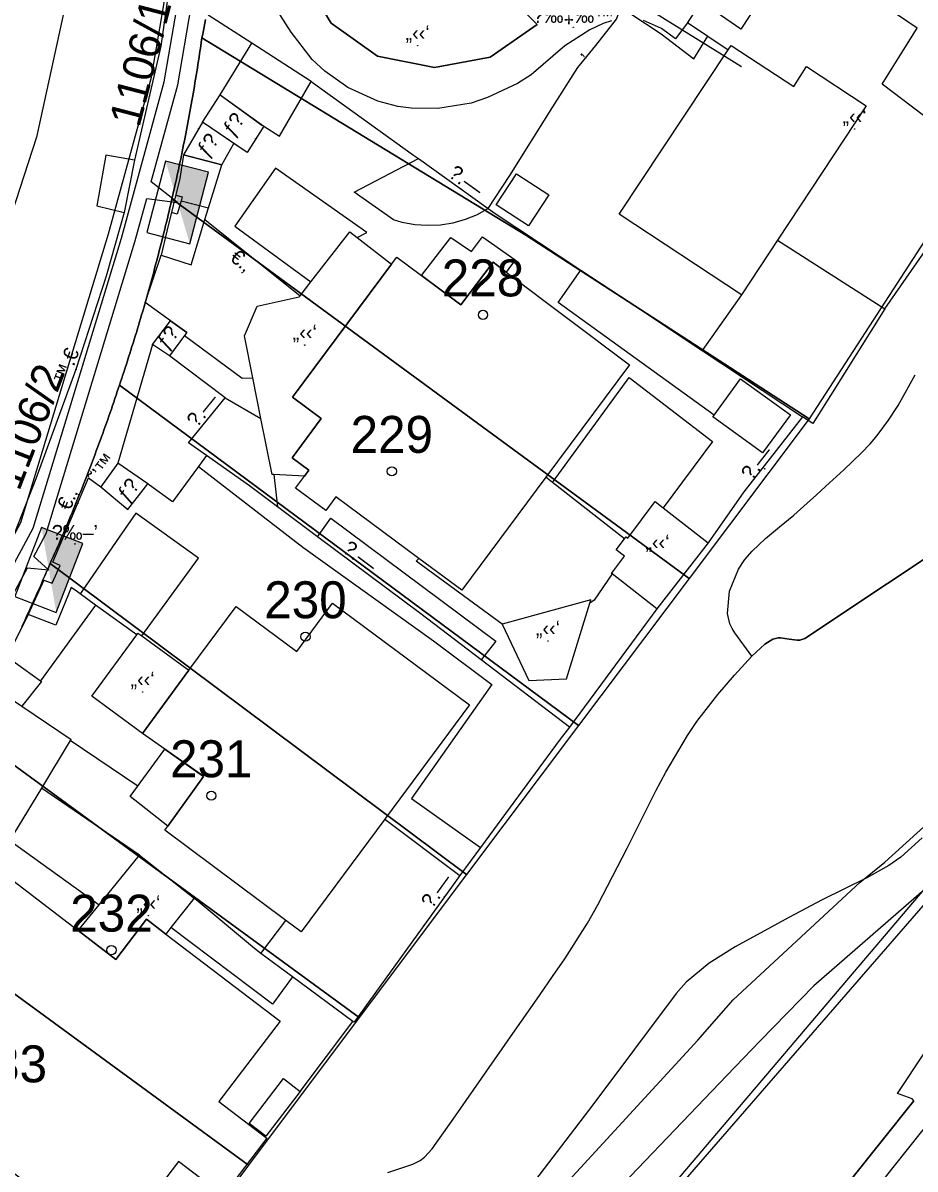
# Model space of a CAD drawing. Header units: metres. Extents: x 218299 to 220222, y 572714 to 574340.
# Drawn here: x 219286.6 to 219334.8, y 573349.5 to 573411.5 of the extents above; entities that cross this region are included whole.
import ezdxf
from ezdxf.enums import TextEntityAlignment as Align

# ---------------------------------------------------------------- set-up
doc = ezdxf.new("R2010")
doc.units = ezdxf.units.M
doc.header["$MEASUREMENT"] = 0
for name, color, linetype in [('1601', 44, 'LANDBORDER'), ('1602', 44, 'Continuous'), ('1603', 44, 'Continuous'), ('6011', 10, 'Continuous'), ('6091', 102, 'CABLEUNDEXIST03'), ('6151', 102, 'CABLEUNDEXIST03'), ('6261', 7, 'Continuous'), ('A_POINTS', 2, 'Continuous'), ('M2200', 253, 'Continuous'), ('M2207', 253, 'Continuous'), ('M2401', 7, 'Continuous'), ('M2404', 7, 'Continuous'), ('M2405', 253, 'Continuous'), ('M2407', 253, 'Continuous'), ('M2408', 253, 'Continuous'), ('M2412', 253, 'Continuous'), ('M2420', 253, 'Continuous'), ('M2601', 253, 'Continuous'), ('M2602', 253, 'Continuous'), ('M2605', 253, 'Continuous'), ('M2612', 253, 'Continuous'), ('M2802', 253, 'Continuous'), ('M2804', 253, 'Continuous'), ('M2805', 253, 'Continuous')]:
    doc.layers.add(name, color=color, linetype=linetype)
doc.styles.add('HEBTXT', font='HEBTXT')
doc.styles.add('MAVAT_HEBTXT', font='HEBTXT')
doc.linetypes.add('CABLEUNDEXIST03', pattern='A,3.5,[222,elecad.shx,S=0.01,R=0,X=0,Y=0],1.5', length=5)
doc.linetypes.add('LANDBORDER', pattern='A,6.25,[208,elecad.shx,S=0.02,R=0,X=-0.6,Y=0],12.5,[208,elecad.shx,S=0.02,R=180,X=0.6,Y=0],6.25', length=25)

# ---------------------------------------------------------------- blocks, each defined once
blk = doc.blocks.new('6261')
blk.add_lwpolyline([(-2, -1.2), (2, -1.2), (2, 1.2), (-2, 1.2)], close=True)
at = {"color": 0}
blk.add_solid([(2, 1.2), (-2, -1.2), (2, -1.2)], dxfattribs=at)
at = {"color": 0, "style": 'HEBTXT'}
blk.add_attdef('PIL_NAME', (2.689, 2.418), '', height=1.7, dxfattribs=at)
at = {"style": 'HEBTXT'}
blk.add_attdef('CAMUT_MONIM', (2.489, 0.218), '', height=1.7, dxfattribs=at)
at = {"color": 0, "style": 'HEBTXT', "flags": 1}
for tag, p in [('TYPE', (2.585, -1.773)), ('MAP_TYPE', (2.689, -3.782))]:
    blk.add_attdef(tag, p, '', height=1.7, dxfattribs=at)
blk = doc.blocks.new('1603')
at = {"layer": 'A_POINTS'}
blk.add_circle((0, 0), 0.25, dxfattribs=at)
at = {"color": 0, "style": 'HEBTXT'}
blk.add_attdef('PARCEL_NUM', text='', height=2, dxfattribs=at).set_placement((0, 1), align=Align.CENTER)
at = {"color": 0, "style": 'HEBTXT', "flags": 1}
blk.add_attdef('LOT_NUM', text='', height=2, dxfattribs=at).set_placement((0, -2.5), align=Align.CENTER)
blk = doc.blocks.new('M2404')
blk.add_circle((0, 0), 0.025)
at = {"style": 'MAVAT_HEBTXT'}
blk.add_attdef('NAME', text='', height=0.8, dxfattribs=at).set_placement((0, 1.59), align=Align.MIDDLE)
blk = doc.blocks.new('M2802')
blk.add_circle((0, 0), 0.025)
at = {"style": 'MAVAT_HEBTXT'}
blk.add_attdef('NAME', text='', height=0.8, dxfattribs=at).set_placement((0, 1.59), align=Align.MIDDLE)
blk = doc.blocks.new('M2804')
blk.add_circle((0, 0), 0.025)
at = {"style": 'MAVAT_HEBTXT'}
blk.add_attdef('NAME', text='', height=0.8, dxfattribs=at).set_placement((0, 1.59), align=Align.MIDDLE)
blk = doc.blocks.new('M2601')
blk.add_circle((0, 0), 0.025)
at = {"style": 'MAVAT_HEBTXT'}
blk.add_attdef('NAME', text='', height=0.8, dxfattribs=at).set_placement((0, 1.59), align=Align.MIDDLE)
blk = doc.blocks.new('M2602')
blk.add_circle((0, 0), 0.025)
at = {"style": 'MAVAT_HEBTXT'}
blk.add_attdef('NAME', text='', height=0.8, dxfattribs=at).set_placement((0, 1.59), align=Align.MIDDLE)
blk = doc.blocks.new('M2605')
blk.add_circle((0, 0), 0.025)
at = {"style": 'MAVAT_HEBTXT'}
blk.add_attdef('NAME', text='', height=0.8, dxfattribs=at).set_placement((0, 1.59), align=Align.MIDDLE)
blk = doc.blocks.new('M2612')
blk.add_circle((0, 0), 0.025)
at = {"style": 'MAVAT_HEBTXT'}
blk.add_attdef('NAME', text='', height=0.8, dxfattribs=at).set_placement((0, 1.59), align=Align.MIDDLE)
blk = doc.blocks.new('M2207')
blk.add_circle((0, 0), 0.025)
at = {"style": 'MAVAT_HEBTXT'}
blk.add_attdef('NAME', text='', height=0.8, dxfattribs=at).set_placement((0, 1.59), align=Align.MIDDLE)
blk = doc.blocks.new('M2412')
blk.add_circle((0, 0), 0.025)
at = {"style": 'MAVAT_HEBTXT'}
blk.add_attdef('NAME', text='', height=0.8, dxfattribs=at).set_placement((0, 1.59), align=Align.MIDDLE)
blk = doc.blocks.new('111')
at = {"layer": 'M2200'}
for points in [[(219332.188, 573407.039, 578.025), (219332.188, 573407.039, 578.025), (219327.394, 573399.771, 578.025), (219325.443, 573396.813, 578.025), (219325.443, 573396.813, 578.025), (219318.818, 573401.182, 578.025), (219324.726, 573410.07, 577.876), (219324.884, 573410.307, 577.872), (219324.884, 573410.307, 577.872), (219328.268, 573408.091, 577.872), (219328.268, 573408.091, 577.872), (219328.954, 573409.173, 578.025), (219328.954, 573409.173, 578.025)], [(219319.377, 573393.016, 581.145), (219314.855, 573386.934, 581.145), (219310.302, 573380.811, 581.145), (219307.977, 573382.54, 581.145), (219303.491, 573385.876, 581.145), (219302.941, 573385.135, 578.025), (219301.315, 573386.344, 578.025), (219301.795, 573386.989, 578.025), (219302.034, 573387.31, 578.025), (219302.034, 573387.31, 578.025), (219301.119, 573387.99, 578.025), (219301.119, 573387.99, 578.025), (219302.697, 573390.112, 581.385), (219302.697, 573390.112, 581.385), (219301.144, 573391.266, 581.385), (219301.144, 573391.266, 581.385), (219301.194, 573391.333, 581.385), (219306.502, 573398.472, 581.385), (219306.786, 573398.853, 581.385), (219308.124, 573397.859, 581.292), (219310.256, 573396.273, 581.145), (219310.256, 573396.273, 581.145), (219311.999, 573398.574, 581.145), (219311.999, 573398.574, 581.145), (219312.713, 573398.036, 581.145)], [(219310.729, 573374.6, 581.865), (219306.183, 573368.477, 581.865), (219306.145, 573368.425, 581.865), (219301.608, 573362.315, 581.865), (219300.776, 573362.933, 581.865), (219294.239, 573367.827, 581.712), (219294.239, 573367.827, 581.712), (219294.239, 573367.827, 581.712), (219294.397, 573368.046, 581.712), (219296.334, 573370.732, 581.712), (219296.334, 573370.732, 581.712), (219296.216, 573370.815, 581.669), (219296.216, 573370.815, 581.669), (219294.238, 573372.212, 580.95), (219293.035, 573373.062, 580.512), (219293.035, 573373.062, 580.512), (219295.534, 573376.481, 580.425), (219295.534, 573376.481, 580.425), (219298.095, 573379.93, 580.425), (219301.371, 573377.498, 581.865), (219303.31, 573380.109, 582.105)]]:
    blk.add_polyline3d(points, close=True, dxfattribs=at)
for points in [[(219297.392, 573348.04, 579.465), (219294.981, 573349.884, 583.065), (219292.968, 573347.251, 583.065)], [(219291.381, 573345.175, 583.065), (219283.962, 573350.847, 582.825), (219284.155, 573351.1, 582.825), (219282.352, 573352.479, 579.705), (219284.213, 573354.914, 581.625), (219282.866, 573355.944, 581.625), (219285.358, 573359.203, 583.305), (219284.888, 573359.562, 583.065), (219284.927, 573359.613, 583.065), (219282.54, 573361.438, 579.962), (219282.157, 573361.731, 579.465), (219282.157, 573361.731, 579.465), (219285.199, 573365.709, 579.465), (219289.55, 573362.388, 581.814), (219291.582, 573360.828, 583.065), (219291.582, 573360.828, 583.065), (219293.243, 573363.001, 583.065), (219293.243, 573363.001, 583.065), (219294.294, 573362.198, 583.065), (219300.47, 573357.475, 583.065), (219297.149, 573353.132, 583.065), (219299.759, 573351.137, 579.465), (219297.392, 573348.04, 579.465)]]:
    blk.add_polyline3d(points, dxfattribs=at)
at = {"layer": 'M2207'}
for points in [[(219333.098, 573412.116, 576.885), (219331.517, 573413.127, 577.632), (219331.717, 573413.443, 577.632), (219328.326, 573415.648, 577.632), (219325.404, 573411.186, 577.632), (219323.261, 573412.665, 576.912), (219322.527, 573411.56, 576.912), (219324.726, 573410.07, 577.632), (219324.884, 573410.307, 577.632), (219328.268, 573408.091, 577.632), (219328.954, 573409.173, 577.845), (219332.188, 573407.039, 577.845), (219327.394, 573399.771, 577.845), (219333.2, 573396.053, 577.245), (219333.2, 573396.053, 577.245), (219338.681, 573403.937, 577.245), (219338.501, 573404.074, 577.26), (219333.047, 573408.207, 577.725), (219334.905, 573411.196, 576.783), (219334.942, 573411.255, 576.765), (219333.269, 573412.381, 576.885)], [(219314.394, 573411.44, 576.765), (219314.394, 573411.44, 576.765), (219311.844, 573409.679, 576.765), (219311.844, 573409.679, 576.765), (219308.829, 573409.114, 576.765), (219308.829, 573409.114, 576.765), (219305.738, 573409.732, 576.765), (219305.738, 573409.732, 576.765), (219303.242, 573411.526, 576.765), (219303.242, 573411.526, 576.765), (219301.696, 573414.045, 576.765), (219301.696, 573414.045, 576.765), (219304.598, 573415.235, 576.765), (219305.619, 573413.83, 576.765), (219307.096, 573412.721, 576.765), (219308.82, 573412.356, 576.765), (219310.529, 573412.739, 576.765), (219312.049, 573413.763, 576.765), (219314.114, 573411.718, 576.765), (219314.394, 573411.44, 576.765)], [(219313.264, 573403.367, 576.285), (219315.014, 573402.226, 576.285), (219313.914, 573400.538, 576.285), (219312.164, 573401.679, 576.285), (219313.264, 573403.367, 576.285)], [(219306.502, 573398.472, 577.965), (219301.144, 573391.266, 577.965), (219302.697, 573390.112, 577.965), (219301.119, 573387.99, 577.965), (219302.034, 573387.31, 577.965), (219301.795, 573386.989, 577.965), (219300.131, 573387.074, 577.965), (219300.045, 573387.078, 577.965), (219299.439, 573390.106, 578.061), (219298.997, 573392.318, 578.132), (219298.543, 573394.589, 578.205), (219299.232, 573396.192, 578.205), (219301.508, 573396.707, 577.965), (219301.551, 573396.762, 577.965), (219302.136, 573397.515, 577.965), (219304.245, 573400.224, 577.965), (219304.639, 573399.918, 577.965)], [(219308.124, 573397.859, 577.547), (219309.708, 573399.91, 577.547), (219310.831, 573399.159, 577.547), (219311.424, 573399.946, 577.547), (219313.189, 573398.708, 577.547), (219312.713, 573398.036, 577.547), (219311.999, 573398.574, 577.547), (219310.256, 573396.273, 577.547), (219308.124, 573397.859, 577.547)], [(219325.392, 573392.268, 577.605), (219328.087, 573390.318, 577.605), (219326.588, 573388.248, 577.605), (219323.894, 573390.198, 577.605), (219323.96, 573390.289, 577.605), (219325.392, 573392.268, 577.605)], [(219320.764, 573385.609, 577.845), (219321.202, 573385.269, 577.845), (219323.63, 573383.386, 577.845), (219320.862, 573379.815, 577.725), (219320.862, 573379.815, 577.725), (219318.436, 573381.697, 577.725), (219318.4, 573381.724, 577.725), (219319.117, 573382.649, 578.565), (219318.654, 573383.008, 578.565), (219319.11, 573383.597, 578.666), (219319.194, 573383.705, 578.685), (219319.283, 573383.631, 578.685)], [(219317.291, 573380.302, 578.205), (219312.488, 573378.983, 578.205), (219312.488, 573378.983, 578.205), (219313.928, 573375.934, 577.965), (219315.974, 573376.019, 577.965), (219317.234, 573380.118, 578.194)], [(219295.534, 573376.481, 579.312), (219293.035, 573373.062, 579.312), (219290.283, 573375.074, 578.592), (219292.712, 573378.396, 578.592), (219292.782, 573378.492, 578.592), (219292.986, 573378.343, 578.645), (219295.534, 573376.481, 579.312)], [(219289.16, 573372.738, 578.205), (219289.118, 573372.669, 578.201), (219287.553, 573370.093, 578.081), (219286.041, 573367.604, 577.965), (219286.041, 573367.604, 577.965), (219284.526, 573368.584, 578.05), (219282.816, 573369.691, 578.147), (219281.793, 573370.352, 578.205), (219284.898, 573375.617, 578.205), (219286.495, 573374.538, 578.205)], [(219296.334, 573370.732, 578.592), (219294.397, 573368.046, 578.592), (219292.358, 573369.642, 578.592), (219294.238, 573372.212, 578.592), (219296.334, 573370.732, 578.592)], [(219292.866, 573366.476, 579.645), (219295.826, 573364.138, 579.645), (219295.826, 573364.138, 579.645), (219294.568, 573362.546, 579.645), (219294.294, 573362.198, 579.645), (219293.243, 573363.001, 579.645), (219291.582, 573360.828, 579.645), (219289.55, 573362.388, 579.645), (219290.675, 573363.774, 579.645), (219292.866, 573366.476, 579.645), (219292.866, 573366.476, 579.645)], [(219301.559, 573353.68, 579.405), (219301.559, 573353.68, 579.405), (219299.698, 573351.253, 579.405), (219298.793, 573351.948, 579.285), (219300.654, 573354.374, 579.285), (219301.559, 573353.68, 579.405)]]:
    blk.add_polyline3d(points, close=True, dxfattribs=at)
at = {"layer": 'M2401'}
blk.add_polyline3d([(219294.73, 573415.247, 573.945), (219294.019, 573410.277, 574.065), (219292.592, 573404.097, 574.305), (219291.049, 573404.366, 574.305), (219290.549, 573401.632, 574.305), (219292.028, 573401.258, 574.365), (219291.052, 573397.823, 574.485), (219289.42, 573392.763, 574.605), (219287.254, 573386.838, 575.085), (219286.102, 573383.901, 575.205)], dxfattribs=at)
at = {"layer": 'M2404'}
blk.add_polyline3d([(219294.73, 573415.247, 573.945), (219294.019, 573410.277, 574.065), (219292.592, 573404.097, 574.305), (219291.049, 573404.366, 574.305), (219290.549, 573401.632, 574.305), (219292.028, 573401.258, 574.365), (219291.052, 573397.823, 574.485), (219289.42, 573392.763, 574.605), (219287.254, 573386.838, 575.085), (219286.102, 573383.901, 575.205)], dxfattribs=at)
at = {"layer": 'M2405'}
for points in [[(219335.187, 573364.466, 577.134), (219329.357, 573359.4, 577.104), (219326.46, 573356.424, 577.074), (219324.658, 573354.53, 577.074), (219317.021, 573346.566, 577.044), (219308.459, 573337.578, 576.954), (219306.526, 573335.377, 576.984), (219304.175, 573332.545, 576.924), (219302.373, 573330.212, 576.894), (219298.059, 573324.123, 576.684), (219294.325, 573318.89, 576.474), (219286.93, 573309.3, 576.174), (219279.944, 573300.799, 575.904), (219272.757, 573292.918, 575.574), (219264.593, 573283.622, 575.364), (219254.624, 573271.828, 575.004)], [(219258.527, 573279.46, 575.379), (219265.742, 573287.569, 575.619), (219272.655, 573295.224, 575.739), (219281.05, 573304.948, 576.099), (219283.429, 573307.677, 576.129), (219289.238, 573315.188, 576.459), (219295.245, 573323.419, 576.819), (219300.759, 573330.6, 577.179), (219302.091, 573332.326, 577.209), (219306.693, 573338.457, 577.179), (219308.507, 573340.61, 577.239), (219316.724, 573349.536, 577.179), (219323.079, 573356.457, 577.149), (219324.997, 573358.639, 577.119), (219331.865, 573365.009, 576.969), (219333.208, 573366.086, 576.969), (219340.127, 573372.368, 577.329)]]:
    blk.add_polyline3d(points, dxfattribs=at)
at = {"layer": 'M2407'}
for points in [[(219311.739, 573401.476, 575.372), (219311.134, 573401.141, 575.372), (219310.494, 573400.879, 575.372), (219309.828, 573400.691, 575.372), (219309.145, 573400.582, 575.372), (219308.454, 573400.553, 575.372), (219307.764, 573400.603, 575.372), (219307.085, 573400.733, 575.372), (219306.616, 573400.872, 575.372), (219304.484, 573402.375, 575.372), (219307.961, 573404.189, 575.472)], [(219304.639, 573399.918, 575.472), (219305.17, 573400.184, 575.472), (219300.224, 573403.675, 575.472), (219298.015, 573400.528, 575.472), (219302.136, 573397.515, 575.232)], [(219323.96, 573390.289, 575.612), (219315.518, 573396.401, 575.372), (219316.75, 573398.146, 575.612)], [(219295.304, 573394.609, 575.472), (219298.416, 573392.289, 575.472), (219298.997, 573392.318, 575.472)], [(219315.221, 573386.647, 575.612), (219319.363, 573392.332, 575.612), (219323.881, 573388.865, 575.612), (219321.202, 573385.269, 575.612)], [(219297.507, 573391.238, 575.472), (219299.439, 573390.106, 575.472)], [(219296.061, 573387.52, 576.092), (219301.708, 573383.144, 576.332), (219308.768, 573378.065, 576.092), (219311.938, 573375.718, 576.092), (219307.583, 573369.534, 576.332), (219311.316, 573366.886, 576.332)], [(219300.131, 573387.074, 575.472), (219300.341, 573385.324, 575.472)], [(219292.986, 573378.343, 576.332), (219296.051, 573382.541, 576.092), (219292.672, 573384.995, 576.092), (219291.61, 573383.45, 576.092)], [(219302.502, 573383.708, 575.472), (219303.217, 573384.72, 575.472), (219312.147, 573378.059, 575.472), (219311.35, 573377.045, 575.472)], [(219291.61, 573383.45, 576.092), (219289.751, 573380.744, 576.092)], [(219312.488, 573378.983, 575.612), (219307.835, 573382.39, 575.612), (219307.977, 573382.54, 575.612)], [(219318.436, 573381.697, 575.612), (219317.47, 573380.277, 575.612), (219317.234, 573380.118, 575.612)], [(219289.751, 573380.744, 576.092), (219289.66, 573380.611, 576.092)], [(219290.492, 573380.008, 576.332), (219287.51, 573375.903, 576.332)], [(219292.769, 573370.203, 576.332), (219289.118, 573372.669, 576.332)], [(219299.43, 573361.151, 576.332), (219300.776, 573362.933, 576.332)], [(219301.141, 573359.888, 577.292), (219300.064, 573358.406, 577.292), (219294.568, 573362.546, 577.052)]]:
    blk.add_polyline3d(points, dxfattribs=at)
at = {"layer": 'M2408'}
for points in [[(219339.83, 573357.357, 577.245), (219333.629, 573349.548, 576.567), (219327.447, 573341.719, 575.965), (219324.98, 573338.583, 575.745), (219321.141, 573333.753, 575.504), (219317.318, 573328.912, 575.185), (219314.007, 573324.692, 574.845), (219308.432, 573317.65, 574.32), (219302.618, 573310.349, 573.81), (219296.611, 573302.714, 573.375), (219289.154, 573293.156, 572.775), (219282.576, 573284.818, 572.295), (219274.763, 573274.912, 571.665), (219264.415, 573261.812, 571.005), (219256.655, 573251.951, 570.435), (219252.591, 573246.927, 570.209), (219248.491, 573241.934, 569.919), (219244.357, 573236.975, 569.565), (219242.482, 573234.751, 569.385)], [(219297.223, 573407.633, 574.142), (219298.944, 573410.432, 574.142)], [(219295.246, 573404.385, 574.142), (219295.05, 573403.113, 574.142)], [(219292.592, 573404.097, 574.305), (219292.028, 573401.258, 574.365)], [(219294.349, 573400.26, 574.382), (219294.046, 573398.956, 574.382)], [(219293.571, 573394.118, 574.622), (219291.695, 573387.685, 574.622)]]:
    blk.add_polyline3d(points, dxfattribs=at)
at = {"layer": 'M2412'}
for points in [[(219299.585, 573405.938, 575.522), (219298.685, 573404.523, 575.402), (219296.273, 573406.162, 573.962), (219297.223, 573407.633, 574.082)], [(219297.319, 573403.848, 575.042), (219297.973, 573405.007, 575.042), (219296.273, 573406.162, 573.962), (219295.246, 573404.385, 573.962)], [(219295.418, 573394.761, 575.282), (219295.304, 573394.609, 575.282), (219294.486, 573393.509, 575.282), (219293.571, 573394.118, 574.682), (219293.571, 573394.118, 574.682), (219294.541, 573395.4, 574.682)], [(219292.228, 573385.187, 576.002), (219293.318, 573386.568, 576.002), (219291.695, 573387.685, 574.802), (219290.777, 573386.419, 574.802)]]:
    blk.add_polyline3d(points, close=True, dxfattribs=at)
at = {"layer": 'M2420', "linetype": 'Continuous', "lineweight": -3}
blk.add_lwpolyline([(219289.24, 573455.84), (219290.91, 573438.69), (219291.348, 573423.966), (219287.284, 573405.343), (219280.498, 573384.44), (219276.425, 573376.295), (219268.281, 573362.45), (219259.507, 573352.104)], dxfattribs=at)
at = {"layer": 'M2601'}
for points in [[(219311.739, 573401.476, 576.212), (219311.739, 573401.476, 576.212), (219312.912, 573403.261, 576.212), (219315.234, 573406.985, 576.212), (219316.584, 573409.119, 576.212), (219317.56, 573410.313, 576.332), (219318.674, 573411.726, 576.332), (219318.938, 573412.42, 576.212), (219319.445, 573412.015, 576.212), (219321.097, 573410.945, 576.452), (219322.86, 573409.593, 576.332), (219323.629, 573410.813, 576.332)], [(219295.05, 573403.113, 576.572), (219295.05, 573403.113, 576.572), (219294.349, 573400.26, 576.452), (219294.349, 573400.26, 576.452)], [(219325.443, 573396.813, 575.762), (219323.32, 573393.802, 575.642)], [(219319.11, 573383.597, 577.292), (219315.221, 573386.647, 577.292), (219314.855, 573386.934, 577.292)]]:
    blk.add_polyline3d(points, dxfattribs=at)
at = {"layer": 'M2602'}
for points in [[(219302.158, 573408.357, 575.732), (219298.944, 573410.432, 575.87), (219296.583, 573411.957, 575.972), (219296.583, 573411.957, 575.972)], [(219298.685, 573404.523, 575.839), (219297.973, 573405.007, 575.643), (219297.971, 573405.008, 575.642), (219296.273, 573406.162, 575.175)], [(219294.825, 573402.197, 575.612), (219295.173, 573402.113, 575.612), (219295.114, 573401.905, 575.612), (219294.907, 573401.18, 575.612), (219294.594, 573401.258, 575.612)], [(219295.114, 573401.905, 575.372), (219296.605, 573401.522, 575.372)], [(219296.408, 573400.88, 576.812), (219301.551, 573396.762, 576.812)], [(219287.684, 573381.366, 576.376), (219288.13, 573381.188, 576.413), (219288.564, 573382.152, 576.41), (219288.174, 573382.326, 576.384), (219290.113, 573386.906, 575.559), (219290.777, 573386.419, 575.559)], [(219289.511, 573380.719, 577.532), (219289.167, 573380.969, 577.532), (219289.018, 573380.599, 577.532)], [(219289.018, 573380.599, 577.532), (219288.339, 573378.916, 577.532), (219286.839, 573379.502, 577.532)], [(219292.712, 573378.396, 577.532), (219290.492, 573380.008, 577.532), (219289.66, 573380.611, 577.532), (219289.511, 573380.719, 577.532)], [(219306.145, 573368.425, 578.492), (219310.203, 573365.375, 578.492)], [(219286.041, 573367.604, 577.682), (219285.842, 573367.258, 577.682), (219290.675, 573363.774, 577.637)], [(219301.559, 573353.68, 579.092), (219304.417, 573357.469, 579.092)]]:
    blk.add_polyline3d(points, dxfattribs=at)
at = {"layer": 'M2605'}
for points in [[(219297.223, 573407.633, 574.172), (219297.223, 573407.633, 574.172), (219297.223, 573407.633, 574.172), (219299.482, 573406.003, 575.612), (219299.585, 573405.938, 575.612), (219300.437, 573405.396, 575.612), (219302.158, 573408.357, 575.612), (219302.158, 573408.357, 575.612), (219307.7, 573404.377, 575.478), (219307.961, 573404.189, 575.472), (219311.739, 573401.476, 575.381), (219312.112, 573401.208, 575.372), (219316.75, 573398.146, 575.536), (219318.89, 573396.733, 575.612), (219323.32, 573393.802, 575.612), (219328.752, 573390.209, 575.612)], [(219295.418, 573394.761, 575.372), (219294.541, 573395.4, 575.372), (219293.167, 573396.401, 575.372), (219293.167, 573396.401, 575.372), (219294.046, 573398.956, 575.612), (219294.046, 573398.956, 575.612), (219295.66, 573398.441, 575.612), (219296.408, 573400.88, 575.612), (219296.605, 573401.522, 575.612), (219297.319, 573403.848, 575.612), (219297.319, 573403.848, 575.612), (219295.246, 573404.385, 575.182), (219295.246, 573404.385, 575.182)], [(219333.2, 573396.053, 575.612), (219330.265, 573391.354, 575.612), (219329.295, 573389.842, 575.612), (219328.752, 573390.209, 575.612), (219325.561, 573386.137, 576.092), (219323.63, 573383.386, 576.269)], [(219294.492, 573393.505, 575.372), (219294.486, 573393.509, 575.367), (219293.571, 573394.118, 574.652), (219293.571, 573394.118, 574.652)], [(219296.493, 573388.11, 575.612), (219295.516, 573388.797, 575.612), (219297.507, 573391.238, 575.612), (219297.507, 573391.238, 575.612), (219294.492, 573393.505, 575.372)], [(219293.401, 573386.511, 576.092), (219293.401, 573386.511, 576.092), (219293.318, 573386.568, 576.057), (219291.695, 573387.685, 575.372)], [(219316.132, 573373.402, 576.092), (219311.35, 573377.045, 576.092), (219308.087, 573379.53, 576.092), (219302.502, 573383.708, 576.092), (219300.341, 573385.324, 576.092), (219298.818, 573386.463, 576.092), (219296.493, 573388.11, 576.092), (219296.493, 573388.11, 576.092), (219296.061, 573387.52, 576.092), (219294.651, 573385.591, 576.092), (219293.401, 573386.511, 576.092)], [(219292.228, 573385.187, 576.079), (219292.007, 573385.374, 576.045)], [(219287.684, 573381.366, 576.376), (219286.839, 573379.502, 576.092)], [(219286.839, 573379.502, 576.332), (219285.701, 573377.202, 576.332), (219287.51, 573375.903, 576.332), (219287.559, 573375.868, 576.332), (219286.495, 573374.538, 576.332)], [(219320.862, 573379.815, 576.572), (219316.132, 573373.402, 576.572), (219315.637, 573372.751, 576.572), (219311.316, 573366.886, 576.75), (219310.203, 573365.375, 576.796), (219309.831, 573364.87, 576.812), (219304.476, 573357.426, 577.292), (219304.417, 573357.469, 577.292), (219301.141, 573359.888, 577.292), (219299.43, 573361.151, 577.292), (219299.08, 573361.41, 577.292), (219295.826, 573364.138, 577.292)], [(219292.866, 573366.476, 577.292), (219287.553, 573370.093, 576.572)], [(219334.766, 573353.174, 576.489), (219326.28, 573342.51, 575.709), (219319.854, 573334.288, 575.109), (219312.964, 573325.437, 574.419)]]:
    blk.add_polyline3d(points, dxfattribs=at)
at = {"layer": 'M2612'}
for points in [[(219291.695, 573387.685, 577.052), (219291.695, 573387.685, 577.052), (219291.695, 573387.685, 577.052), (219291.099, 573386.863, 577.052)], [(219291.099, 573386.863, 577.052), (219290.777, 573386.419, 577.052), (219290.777, 573386.419, 577.052)]]:
    blk.add_polyline3d(points, dxfattribs=at)
at = {"layer": 'M2802'}
for points in [[(219336.519, 573383.29, 576.602), (219333.338, 573381.176, 576.602), (219328.863, 573378.202, 576.602), (219328.601, 573378.102, 576.602), (219328.463, 573378.101, 576.602), (219328.014, 573378.166, 576.602), (219327.559, 573378.238, 576.602), (219327.419, 573378.243, 576.602), (219327.143, 573378.158, 576.602), (219326.712, 573377.891, 576.62), (219326.005, 573377.25, 576.701), (219326.005, 573377.25, 576.644), (219325.079, 573378.505, 576.644), (219324.929, 573378.744, 576.639), (219324.815, 573379.001, 576.624), (219324.689, 573379.558, 576.569), (219324.792, 573380.767, 576.404), (219325.272, 573381.952, 576.239), (219325.616, 573382.479, 576.185), (219326.011, 573382.933, 576.164), (219326.75, 573383.612, 576.164), (219327.508, 573384.247, 576.164), (219328.267, 573384.874, 576.164), (219329.004, 573385.526, 576.164), (219329.494, 573385.979, 576.164), (219329.991, 573386.427, 576.164), (219330.982, 573387.325, 576.164), (219331.943, 573388.257, 576.164), (219332.4, 573388.748, 576.164), (219332.621, 573389.001, 576.164), (219332.836, 573389.26, 576.164), (219333.406, 573390.025, 576.144), (219333.92, 573390.822, 576.089), (219334.847, 573392.477, 575.924)], [(219238.205, 573231.811, 568.809), (219241.615, 573235.746, 569.199), (219245.463, 573240.402, 569.589), (219252.065, 573248.37, 569.949), (219259.945, 573258.295, 570.369), (219270.762, 573272.024, 571.239), (219282.991, 573287.539, 572.229), (219295.701, 573303.66, 573.219), (219301.243, 573310.786, 573.549), (219305.207, 573315.765, 573.939), (219312.964, 573325.437, 574.419), (219319.854, 573334.288, 575.109), (219326.28, 573342.51, 575.709), (219334.766, 573353.174, 576.489), (219334.677, 573353.274, 575.499), (219333.883, 573353.556, 575.529), (219336.882, 573358.069, 576.519)], [(219339.83, 573357.357, 577.245), (219333.629, 573349.548, 576.567), (219327.447, 573341.719, 575.965), (219324.98, 573338.583, 575.745), (219321.141, 573333.753, 575.504), (219317.318, 573328.912, 575.185), (219314.007, 573324.692, 574.845), (219308.432, 573317.65, 574.32), (219302.618, 573310.349, 573.81), (219296.611, 573302.714, 573.375), (219289.154, 573293.156, 572.775), (219282.576, 573284.818, 572.295), (219274.763, 573274.912, 571.665), (219264.415, 573261.812, 571.005), (219256.655, 573251.951, 570.435), (219252.591, 573246.927, 570.209), (219248.491, 573241.934, 569.919), (219244.357, 573236.975, 569.565), (219242.482, 573234.751, 569.385)], [(219322.553, 573411.582, 574.682), (219321.878, 573410.666, 574.562), (219321.122, 573411.222, 574.562), (219320.136, 573411.66, 574.562)], [(219318.406, 573411.644, 574.562), (219317.954, 573411.499, 574.562), (219317.234, 573411.162, 574.562), (219315.876, 573410.286, 574.562), (219314.064, 573408.718, 574.322), (219313.318, 573408.247, 574.322), (219311.703, 573407.489, 574.322), (219310.808, 573407.192, 574.322), (219309.016, 573406.901, 574.322), (219307.565, 573406.916, 574.287), (219306.84, 573407.013, 574.25), (219305.755, 573407.29, 574.183), (219304.132, 573408.038, 574.082), (219302.892, 573408.913, 573.987), (219302.204, 573409.557, 573.918), (219301.064, 573411.029, 573.842), (219300.207, 573412.38, 573.842)], [(219301.696, 573414.045, 574.082), (219303.242, 573411.526, 574.127), (219305.738, 573409.732, 574.277), (219308.829, 573409.114, 574.367), (219311.844, 573409.679, 574.367), (219314.394, 573411.44, 574.322), (219314.114, 573411.718, 574.322)]]:
    blk.add_polyline3d(points, dxfattribs=at)
at = {"layer": 'M2805'}
for points in [[(219335.212, 573367.403, 577.322), (219334.057, 573366.352, 577.149), (219333.412, 573365.91, 577.082), (219332.232, 573365.242, 577.074), (219329.806, 573364.044, 577.253), (219328.01, 573363.099, 577.322), (219327.047, 573362.564, 577.295), (219325.094, 573361.506, 577.214), (219323.697, 573360.627, 577.149), (219322.449, 573359.585, 577.098), (219321.906, 573358.976, 577.082), (219317.402, 573352.954, 577.082), (219311.849, 573345.681, 577.562)], [(219306.298, 573349.279, 577.448), (219307.648, 573349.732, 577.375), (219308.047, 573349.941, 577.354), (219308.288, 573350.122, 577.342), (219308.694, 573350.564, 577.322), (219309.834, 573352.17, 577.341), (219310.963, 573353.779, 577.442), (219312.084, 573355.388, 577.543), (219313.202, 573356.995, 577.562), (219313.874, 573357.961, 577.478), (219314.546, 573358.927, 577.328), (219315.216, 573359.893, 577.175), (219315.884, 573360.859, 577.082), (219317.112, 573362.788, 577.046), (219317.668, 573363.786, 577.059), (219319.251, 573366.852, 577.139), (219320.808, 573369.944, 577.191), (219321.346, 573370.962, 577.184), (219322.516, 573372.949, 577.082), (219323.028, 573373.714, 577.019), (219324.153, 573375.166, 576.892), (219325.061, 573376.211, 576.796), (219326.005, 573377.25, 576.701), (219326.712, 573377.891, 576.62), (219327.143, 573378.158, 576.602), (219327.419, 573378.243, 576.602), (219327.559, 573378.238, 576.602), (219328.014, 573378.166, 576.602), (219328.463, 573378.101, 576.602), (219328.601, 573378.102, 576.602), (219328.863, 573378.202, 576.602), (219333.338, 573381.176, 576.602), (219336.519, 573383.29, 576.602)]]:
    blk.add_polyline3d(points, dxfattribs=at)
at = {"layer": 'M2207'}
ref = blk.add_blockref('M2207', (219307.916, 573410.299), dxfattribs=dict(at, xscale=0.5, yscale=0.5, zscale=0.5))
ref.add_attrib('NAME', '„‹‹‘', dxfattribs={"layer": '0', "height": 0.8, "style": 'MAVAT_HEBTXT'}).set_placement((219307.916, 573410.924), align=Align.MIDDLE)
ref = blk.add_blockref('M2207', (219331.562, 573405.792), dxfattribs=dict(at, xscale=0.5, yscale=0.5, zscale=0.5))
ref.add_attrib('NAME', '„‹‹‘', dxfattribs={"layer": '0', "height": 0.8, "style": 'MAVAT_HEBTXT'}).set_placement((219331.562, 573406.417), align=Align.MIDDLE)
ref = blk.add_blockref('M2207', (219301.809, 573394.085), dxfattribs=dict(at, xscale=0.5, yscale=0.5, zscale=0.5))
ref.add_attrib('NAME', '„‹‹‘', dxfattribs={"layer": '0', "height": 0.8, "style": 'MAVAT_HEBTXT'}).set_placement((219301.809, 573394.71), align=Align.MIDDLE)
ref = blk.add_blockref('M2207', (219320.894, 573382.724), dxfattribs=dict(at, xscale=0.5, yscale=0.5, zscale=0.5))
ref.add_attrib('NAME', '„‹‹‘', dxfattribs={"layer": '0', "height": 0.8, "style": 'MAVAT_HEBTXT'}).set_placement((219320.894, 573383.349), align=Align.MIDDLE)
ref = blk.add_blockref('M2207', (219314.968, 573378.067), dxfattribs=dict(at, xscale=0.5, yscale=0.5, zscale=0.5))
ref.add_attrib('NAME', '„‹‹‘', dxfattribs={"layer": '0', "height": 0.8, "style": 'MAVAT_HEBTXT'}).set_placement((219314.968, 573378.692), align=Align.MIDDLE)
ref = blk.add_blockref('M2207', (219293.032, 573375.304), dxfattribs=dict(at, xscale=0.5, yscale=0.5, zscale=0.5))
ref.add_attrib('NAME', '„‹‹‘', dxfattribs={"layer": '0', "height": 0.8, "style": 'MAVAT_HEBTXT'}).set_placement((219293.032, 573375.929), align=Align.MIDDLE)
ref = blk.add_blockref('M2207', (219293.343, 573363.188), dxfattribs=dict(at, xscale=0.5, yscale=0.5, zscale=0.5))
ref.add_attrib('NAME', '„‹‹‘', dxfattribs={"layer": '0', "height": 0.8, "style": 'MAVAT_HEBTXT'}).set_placement((219293.343, 573363.813), align=Align.MIDDLE)
at = {"layer": 'M2404'}
ref = blk.add_blockref('M2404', (219289.42, 573392.763), dxfattribs=dict(at, xscale=0.5, yscale=0.5, zscale=0.5))
ref.add_attrib('NAME', '™.€', dxfattribs={"layer": '0', "height": 0.8, "rotation": 69.91469, "style": 'MAVAT_HEBTXT'}).set_placement((219288.904, 573392.952), align=Align.MIDDLE)
at = {"layer": 'M2412'}
ref = blk.add_blockref('M2412', (219299.155, 573405.262), dxfattribs=dict(at, xscale=0.5, yscale=0.5, zscale=0.5))
ref.add_attrib('NAME', 'ƒ\x8e', dxfattribs={"layer": '0', "height": 0.8, "rotation": 54.04645, "style": 'MAVAT_HEBTXT'}).set_placement((219298.022, 573405.982), align=Align.MIDDLE)
ref = blk.add_blockref('M2412', (219296.073, 573405.817), dxfattribs=dict(at, xscale=0.5, yscale=0.5, zscale=0.5))
ref.add_attrib('NAME', 'ƒ\x8e', dxfattribs={"layer": '0', "height": 0.8, "rotation": 54.04645, "style": 'MAVAT_HEBTXT'}).set_placement((219296.625, 573404.864), align=Align.MIDDLE)
ref = blk.add_blockref('M2412', (219293.581, 573394.131), dxfattribs=dict(at, xscale=0.5, yscale=0.5, zscale=0.5))
ref.add_attrib('NAME', 'ƒ\x8e', dxfattribs={"layer": '0', "height": 0.8, "rotation": 52.89216, "style": 'MAVAT_HEBTXT'}).set_placement((219294.456, 573394.44), align=Align.MIDDLE)
ref = blk.add_blockref('M2412', (219292.748, 573385.845), dxfattribs=dict(at, xscale=0.5, yscale=0.5, zscale=0.5))
ref.add_attrib('NAME', 'ƒ\x8e', dxfattribs={"layer": '0', "height": 0.8, "rotation": 51.70442, "style": 'MAVAT_HEBTXT'}).set_placement((219292.316, 573386.186), align=Align.MIDDLE)
at = {"layer": 'M2601'}
ref = blk.add_blockref('M2601', (219317.009, 573409.639), dxfattribs=dict(at, xscale=0.5, yscale=0.5, zscale=0.5))
ref.add_attrib('NAME', '‚', dxfattribs={"layer": '0', "height": 0.8, "rotation": 50.73708, "style": 'MAVAT_HEBTXT'}).set_placement((219316.583, 573409.987), align=Align.MIDDLE)
at = {"layer": 'M2602'}
ref = blk.add_blockref('M2602', (219298.687, 573399.055), dxfattribs=dict(at, xscale=0.5, yscale=0.5, zscale=0.5))
ref.add_attrib('NAME', '€.‚', dxfattribs={"layer": '0', "height": 0.8, "rotation": 321.31481, "style": 'MAVAT_HEBTXT'}).set_placement((219298.344, 573398.626), align=Align.MIDDLE)
ref = blk.add_blockref('M2602', (219289.523, 573385.512), dxfattribs=dict(at, xscale=0.5, yscale=0.5, zscale=0.5))
ref.add_attrib('NAME', '€.‚', dxfattribs={"layer": '0', "height": 0.8, "rotation": 67.05403, "style": 'MAVAT_HEBTXT'}).set_placement((219289.017, 573385.727), align=Align.MIDDLE)
at = {"layer": 'M2605'}
ref = blk.add_blockref('M2605', (219310.24, 573402.552), dxfattribs=dict(at, xscale=0.5, yscale=0.5, zscale=0.5))
ref.add_attrib('NAME', '\x9a.—', dxfattribs={"layer": '0', "height": 0.8, "rotation": 324.31593, "style": 'MAVAT_HEBTXT'}).set_placement((219310.561, 573402.999), align=Align.MIDDLE)
ref = blk.add_blockref('M2605', (219296.697, 573390.244), dxfattribs=dict(at, xscale=0.5, yscale=0.5, zscale=0.5))
ref.add_attrib('NAME', '\x9a.—', dxfattribs={"layer": '0', "height": 0.8, "rotation": 50.79665, "style": 'MAVAT_HEBTXT'}).set_placement((219296.271, 573390.592), align=Align.MIDDLE)
ref = blk.add_blockref('M2605', (219326.697, 573387.389), dxfattribs=dict(at, xscale=0.5, yscale=0.5, zscale=0.5))
ref.add_attrib('NAME', '\x9a.—', dxfattribs={"layer": '0', "height": 0.8, "rotation": 51.91654, "style": 'MAVAT_HEBTXT'}).set_placement((219326.264, 573387.728), align=Align.MIDDLE)
ref = blk.add_blockref('M2605', (219304.49, 573382.221), dxfattribs=dict(at, xscale=0.5, yscale=0.5, zscale=0.5))
ref.add_attrib('NAME', '\x9a.—', dxfattribs={"layer": '0', "height": 0.8, "rotation": 323.20599, "style": 'MAVAT_HEBTXT'}).set_placement((219304.819, 573382.662), align=Align.MIDDLE)
ref = blk.add_blockref('M2605', (219309.377, 573364.238), dxfattribs=dict(at, xscale=0.5, yscale=0.5, zscale=0.5))
ref.add_attrib('NAME', '\x9a.—', dxfattribs={"layer": '0', "height": 0.8, "rotation": 54.26652, "style": 'MAVAT_HEBTXT'}).set_placement((219308.931, 573364.56), align=Align.MIDDLE)
at = {"layer": 'M2612'}
ref = blk.add_blockref('M2612', (219291.278, 573387.11), dxfattribs=dict(at, xscale=0.5, yscale=0.5, zscale=0.5))
ref.add_attrib('NAME', '˜’™', dxfattribs={"layer": '0', "height": 0.8, "rotation": 54.04645, "style": 'MAVAT_HEBTXT'}).set_placement((219290.833, 573387.433), align=Align.MIDDLE)
at = {"layer": 'M2802'}
ref = blk.add_blockref('M2802', (219316.341, 573411.291, 574.202), dxfattribs=dict(at, xscale=0.5, yscale=0.5, zscale=0.5))
ref.add_attrib('NAME', '\x8d‰‡‰™', dxfattribs={"layer": '0', "height": 0.8, "style": 'MAVAT_HEBTXT'}).set_placement((219316.341, 573411.916, 574.202), align=Align.MIDDLE)
at = {"layer": 'M2804'}
ref = blk.add_blockref('M2804', (219289.366, 573383.323, 578.882), dxfattribs=dict(at, xscale=0.5, yscale=0.5, zscale=0.5))
ref.add_attrib('NAME', '\x8d‰–’', dxfattribs={"layer": '0', "height": 0.8, "style": 'MAVAT_HEBTXT'}).set_placement((219289.366, 573383.948, 578.882), align=Align.MIDDLE)

msp = doc.modelspace()

# ---------------------------------------------------------------- linework, layer by layer
at = {"layer": '1601'}
for points in [[(219342.916, 573411.411), (219329.106, 573390.101), (219322.603, 573381.442), (219316.628, 573373.486), (219310.569, 573365.418), (219304.758, 573357.68), (219298.757, 573349.689), (219292.777, 573341.666), (219286.863, 573333.587), (219280.993, 573325.571), (219275.098, 573317.6), (219268.512, 573308.694), (219261.942, 573299.793)], [(219201.5454, 573018.5318), (219188.4246, 573055.9083), (219182.5767, 573071.8763), (219175.4154, 573092.1579), (219167.0565, 573115.9492), (219163.763, 573125.1858), (219156.5164, 573145.485), (219153.9078, 573152.8939), (219147.0646, 573172.455), (219163.953, 573183.1101), (219179.9373, 573194.4222), (219195.8832, 573207.0354), (219210.5001, 573220.488), (219223.9626, 573235.1256), (219237.2496, 573250.1426), (219250.2842, 573265.2409), (219313.9107, 573339.3881), (219335.3207, 573364.6074), (219342.5952, 573356.7612), (219349.6215, 573348.5604), (219354.3405, 573343.1565), (219361.6262, 573334.5674), (219368.2558, 573326.684), (219466.566, 573212.0818)]]:
    msp.add_lwpolyline(points, dxfattribs=at)
at = {"layer": '1602'}
for points in [[(219296.428, 573411.7143), (219296.3924, 573411.5175), (219296.3563, 573411.3208), (219296.3199, 573411.1241), (219296.2832, 573410.9275), (219296.246, 573410.731), (219296.2073, 573410.463), (219296.1783, 573410.2651), (219296.1489, 573410.0673), (219296.1192, 573409.8695), (219296.089, 573409.6718), (219296.0585, 573409.4741), (219296.0276, 573409.2765), (219295.9963, 573409.079), (219295.9647, 573408.8815), (219295.9327, 573408.6841), (219295.9003, 573408.4867), (219295.8675, 573408.2894), (219295.8343, 573408.0922), (219295.8008, 573407.895), (219295.7669, 573407.6979), (219295.7326, 573407.5009), (219295.698, 573407.3039), (219295.6629, 573407.107), (219295.6275, 573406.9102), (219295.5918, 573406.7134), (219295.5556, 573406.5167), (219295.5191, 573406.32), (219295.4822, 573406.1235), (219295.4449, 573405.927), (219295.4073, 573405.7306), (219295.3692, 573405.5342), (219295.3308, 573405.3379), (219295.2921, 573405.1417), (219295.2529, 573404.9456), (219295.2134, 573404.7495), (219295.1735, 573404.5535), (219295.1332, 573404.3576), (219295.0926, 573404.1618), (219295.0516, 573403.9661), (219295.0102, 573403.7704), (219294.9685, 573403.5748), (219294.9263, 573403.3793), (219294.8838, 573403.1839), (219294.8409, 573402.9885), (219294.7977, 573402.7932), (219294.7541, 573402.5981), (219294.7101, 573402.403), (219294.6657, 573402.2079), (219294.621, 573402.013), (219294.5545, 573401.7232), (219294.5093, 573401.5284), (219294.4637, 573401.3337), (219294.4178, 573401.139), (219294.3715, 573400.9445), (219294.3248, 573400.75), (219294.2777, 573400.5556), (219294.2303, 573400.3613), (219294.1825, 573400.1671), (219294.1343, 573399.973), (219294.0858, 573399.779), (219294.0369, 573399.585), (219293.9876, 573399.3912), (219293.938, 573399.1975), (219293.888, 573399.0038), (219293.8376, 573398.8103), (219293.7869, 573398.6168), (219293.7357, 573398.4234), (219293.6843, 573398.2302), (219293.6324, 573398.037), (219293.5802, 573397.844), (219293.5276, 573397.651), (219293.4746, 573397.4581), (219293.4213, 573397.2654), (219293.3676, 573397.0727), (219293.3136, 573396.8802), (219293.2592, 573396.6877), (219293.2044, 573396.4954), (219293.1492, 573396.3031), (219293.0937, 573396.111), (219293.0378, 573395.9189), (219292.9815, 573395.727), (219292.9249, 573395.5352), (219292.8679, 573395.3435), (219292.8106, 573395.1519), (219292.7529, 573394.9604), (219292.6948, 573394.769), (219292.6364, 573394.5777), (219292.5775, 573394.3866), (219292.5184, 573394.1955), (219292.4588, 573394.0046), (219292.3989, 573393.8138), (219292.3387, 573393.6231), (219292.278, 573393.4325), (219292.2171, 573393.242), (219292.1557, 573393.0517), (219292.094, 573392.8614), (219292.0319, 573392.6713), (219291.9695, 573392.4813), (219291.9067, 573392.2914), (219291.8435, 573392.1016), (219291.78, 573391.912), (219291.6639, 573391.5649), (219291.5999, 573391.3754), (219291.5356, 573391.186), (219291.471, 573390.9968), (219291.4059, 573390.8077), (219291.3405, 573390.6187), (219291.2748, 573390.4298), (219291.2086, 573390.241), (219291.1422, 573390.0524), (219291.0753, 573389.8639), (219291.0081, 573389.6755), (219290.9406, 573389.4873), (219290.8727, 573389.2992), (219290.8044, 573389.1112), (219290.7358, 573388.9233), (219290.6668, 573388.7356), (219290.5975, 573388.548), (219290.5278, 573388.3605), (219290.4577, 573388.1732), (219290.3873, 573387.986), (219290.3165, 573387.7989), (219290.2454, 573387.612), (219290.1739, 573387.4252), (219290.1021, 573387.2386), (219290.0299, 573387.0521), (219289.9573, 573386.8657), (219289.8844, 573386.6794), (219289.8112, 573386.4933), (219289.7376, 573386.3074), (219289.6636, 573386.1216), (219289.5893, 573385.9359), (219289.5146, 573385.7503), (219289.4396, 573385.565), (219289.3642, 573385.3797), (219289.2885, 573385.1946), (219289.2124, 573385.0096), (219289.1359, 573384.8248), (219289.0591, 573384.6401), (219288.982, 573384.4556), (219288.9045, 573384.2712), (219288.8267, 573384.087), (219288.7485, 573383.9029), (219288.6699, 573383.719), (219288.591, 573383.5352), (219288.5118, 573383.3516), (219288.4322, 573383.1681), (219288.3523, 573382.9848), (219288.272, 573382.8016), (219288.1913, 573382.6186), (219288.1103, 573382.4357), (219288.029, 573382.253), (219287.9002, 573381.9542), (219287.8206, 573381.7708), (219287.7407, 573381.5874), (219287.6604, 573381.4043), (219287.5797, 573381.2213), (219287.4987, 573381.0384), (219287.4173, 573380.8557), (219287.3356, 573380.6732), (219287.2536, 573380.4908), (219287.1712, 573380.3085), (219287.0884, 573380.1264), (219287.0053, 573379.9445), (219286.9219, 573379.7628), (219286.8381, 573379.5812), (219286.754, 573379.3997), (219286.6695, 573379.2184), (219286.5847, 573379.0373), (219286.4995, 573378.8563)], [(219342.916, 573411.411), (219329.106, 573390.101), (219313.766, 573400.041), (219296.246, 573410.731), (219296.2832, 573410.9275), (219296.3199, 573411.1241), (219296.3563, 573411.3208), (219296.3924, 573411.5175), (219296.428, 573411.7143)], [(219286.4995, 573378.8563), (219286.5847, 573379.0373), (219286.6695, 573379.2184), (219286.754, 573379.3997), (219286.8381, 573379.5812), (219286.9219, 573379.7628), (219287.0053, 573379.9445), (219287.0884, 573380.1264), (219287.1712, 573380.3085), (219287.2536, 573380.4908), (219287.3356, 573380.6732), (219287.4173, 573380.8557), (219287.4987, 573381.0384), (219287.5797, 573381.2213), (219287.6604, 573381.4043), (219287.7407, 573381.5874), (219287.8206, 573381.7708), (219287.9002, 573381.9542), (219288.029, 573382.253), (219310.569, 573365.418), (219304.758, 573357.68), (219283.594, 573373.155)], [(219210.5001, 573220.488), (219223.9626, 573235.1256), (219237.2496, 573250.1426), (219250.2842, 573265.2409), (219313.9107, 573339.3881), (219335.3207, 573364.6074), (219342.5952, 573356.7612), (219349.6215, 573348.5604), (219354.3405, 573343.1565), (219361.6262, 573334.5674), (219368.2558, 573326.684), (219271.052, 573213.4851)]]:
    msp.add_lwpolyline(points, dxfattribs=at)
for points in [[(219322.603, 573381.442), (219294.621, 573402.013), (219294.6657, 573402.2079), (219294.7101, 573402.403), (219294.7541, 573402.5981), (219294.7977, 573402.7932), (219294.8409, 573402.9885), (219294.8838, 573403.1839), (219294.9263, 573403.3793), (219294.9685, 573403.5748), (219295.0102, 573403.7704), (219295.0516, 573403.9661), (219295.0926, 573404.1618), (219295.1332, 573404.3576), (219295.1735, 573404.5535), (219295.2134, 573404.7495), (219295.2529, 573404.9456), (219295.2921, 573405.1417), (219295.3308, 573405.3379), (219295.3692, 573405.5342), (219295.4073, 573405.7306), (219295.4449, 573405.927), (219295.4822, 573406.1235), (219295.5191, 573406.32), (219295.5556, 573406.5167), (219295.5918, 573406.7134), (219295.6275, 573406.9102), (219295.6629, 573407.107), (219295.698, 573407.3039), (219295.7326, 573407.5009), (219295.7669, 573407.6979), (219295.8008, 573407.895), (219295.8343, 573408.0922), (219295.8675, 573408.2894), (219295.9003, 573408.4867), (219295.9327, 573408.6841), (219295.9647, 573408.8815), (219295.9963, 573409.079), (219296.0276, 573409.2765), (219296.0585, 573409.4741), (219296.089, 573409.6718), (219296.1192, 573409.8695), (219296.1489, 573410.0673), (219296.1783, 573410.2651), (219296.2073, 573410.463), (219296.246, 573410.731), (219313.766, 573400.041), (219329.106, 573390.101)], [(219316.628, 573373.486), (219291.78, 573391.912), (219291.8435, 573392.1016), (219291.9067, 573392.2914), (219291.9695, 573392.4813), (219292.0319, 573392.6713), (219292.094, 573392.8614), (219292.1557, 573393.0517), (219292.2171, 573393.242), (219292.278, 573393.4325), (219292.3387, 573393.6231), (219292.3989, 573393.8138), (219292.4588, 573394.0046), (219292.5184, 573394.1955), (219292.5775, 573394.3866), (219292.6364, 573394.5777), (219292.6948, 573394.769), (219292.7529, 573394.9604), (219292.8106, 573395.1519), (219292.8679, 573395.3435), (219292.9249, 573395.5352), (219292.9815, 573395.727), (219293.0378, 573395.9189), (219293.0937, 573396.111), (219293.1492, 573396.3031), (219293.2044, 573396.4954), (219293.2592, 573396.6877), (219293.3136, 573396.8802), (219293.3676, 573397.0727), (219293.4213, 573397.2654), (219293.4746, 573397.4581), (219293.5276, 573397.651), (219293.5802, 573397.844), (219293.6324, 573398.037), (219293.6843, 573398.2302), (219293.7357, 573398.4234), (219293.7869, 573398.6168), (219293.8376, 573398.8103), (219293.888, 573399.0038), (219293.938, 573399.1975), (219293.9876, 573399.3912), (219294.0369, 573399.585), (219294.0858, 573399.779), (219294.1343, 573399.973), (219294.1825, 573400.1671), (219294.2303, 573400.3613), (219294.2777, 573400.5556), (219294.3248, 573400.75), (219294.3715, 573400.9445), (219294.4178, 573401.139), (219294.4637, 573401.3337), (219294.5093, 573401.5284), (219294.5545, 573401.7232), (219294.621, 573402.013), (219322.603, 573381.442)], [(219310.569, 573365.418), (219288.029, 573382.253), (219288.1103, 573382.4357), (219288.1913, 573382.6186), (219288.272, 573382.8016), (219288.3523, 573382.9848), (219288.4322, 573383.1681), (219288.5118, 573383.3516), (219288.591, 573383.5352), (219288.6699, 573383.719), (219288.7485, 573383.9029), (219288.8267, 573384.087), (219288.9045, 573384.2712), (219288.982, 573384.4556), (219289.0591, 573384.6401), (219289.1359, 573384.8248), (219289.2124, 573385.0096), (219289.2885, 573385.1946), (219289.3642, 573385.3797), (219289.4396, 573385.565), (219289.5146, 573385.7503), (219289.5893, 573385.9359), (219289.6636, 573386.1216), (219289.7376, 573386.3074), (219289.8112, 573386.4933), (219289.8844, 573386.6794), (219289.9573, 573386.8657), (219290.0299, 573387.0521), (219290.1021, 573387.2386), (219290.1739, 573387.4252), (219290.2454, 573387.612), (219290.3165, 573387.7989), (219290.3873, 573387.986), (219290.4577, 573388.1732), (219290.5278, 573388.3605), (219290.5975, 573388.548), (219290.6668, 573388.7356), (219290.7358, 573388.9233), (219290.8044, 573389.1112), (219290.8727, 573389.2992), (219290.9406, 573389.4873), (219291.0081, 573389.6755), (219291.0753, 573389.8639), (219291.1422, 573390.0524), (219291.2086, 573390.241), (219291.2748, 573390.4298), (219291.3405, 573390.6187), (219291.4059, 573390.8077), (219291.471, 573390.9968), (219291.5356, 573391.186), (219291.5999, 573391.3754), (219291.6639, 573391.5649), (219291.78, 573391.912), (219316.628, 573373.486)], [(219298.757, 573349.689), (219278.218, 573364.71), (219283.594, 573373.155), (219304.758, 573357.68)], [(219292.777, 573341.666), (219272.607, 573356.691), (219278.218, 573364.71), (219298.757, 573349.689)]]:
    msp.add_lwpolyline(points, close=True, dxfattribs=at)
at = {"layer": '6011'}
msp.add_lwpolyline([(219236.5402, 573250.4558), (219238.09, 573251.72), (219304.51, 573328.28), (219385.92, 573422.12), (219508.42, 573502.03), (219655.9162, 573579.3134), (219780.2904, 573644.2453), (219926.8704, 573711.1294)], dxfattribs=at)
at = {"layer": '6091'}
msp.add_lwpolyline([(219295.3424, 573421.1759), (219294.305, 573413.3803), (219293.47, 573408.5095), (219291.1708, 573400.0866), (219286.419, 573384.466), (219277.9884, 573368.8453), (219265.4192, 573350.9275), (219263.5399, 573348.3897), (219215.3033, 573284.1936), (219213.1404, 573282.0327), (219192.6459, 573261.3166), (219185.7485, 573255.96), (219177.402, 573250.0513), (219169.4241, 573245.0775), (219161.1517, 573239.9228), (219151.8757, 573235.6133), (219142.6529, 573231.2696)], dxfattribs=at)
at = {"layer": '6151'}
for points in [[(219267.0247, 573347.9964), (219265.6111, 573349.9264), (219266.0277, 573350.4889), (219278.6276, 573368.4505), (219287.1147, 573384.1758), (219291.8915, 573399.8786), (219294.2031, 573408.347), (219295.0466, 573413.2674), (219296.4278, 573423.6475), (219297.4918, 573424.203), (219298.213, 573424.202), (219298.2157, 573424.333)], [(219294.929, 573401.8092), (219293.5022, 573402.9313), (219294.9362, 573408.1845), (219295.7882, 573413.1545), (219297.0877, 573422.9206), (219297.8266, 573424.203), (219297.9597, 573424.2572), (219298.1459, 573424.258), (219298.1457, 573424.333)], [(219325.4408, 573409.148), (219318.8368, 573413.2716), (219302.328, 573421.9311), (219298.4026, 573424.203), (219298.325, 573424.2285), (219297.7251, 573424.2351), (219297.7257, 573424.333)], [(219287.9632, 573381.9075), (219287.1408, 573382.6451), (219287.8104, 573383.8857), (219292.6122, 573399.6707), (219293.2547, 573402.0244), (219294.929, 573401.8092)], [(219287.9632, 573381.9075), (219286.7937, 573382.0019), (219279.2668, 573368.0557), (219277.1201, 573364.9955), (219278.431, 573364.0814)]]:
    msp.add_lwpolyline(points, dxfattribs=at)

# ---------------------------------------------------------------- block references
msp.add_blockref('111', (0, 0))
at = {"layer": '1603'}
for p, values in [((219311.453, 573395.7234), {'PARCEL_NUM': '228'}), ((219306.5184, 573387.2511), {'PARCEL_NUM': '229'}), ((219301.8458, 573378.2967), {'PARCEL_NUM': '230'}), ((219296.7497, 573369.6884), {'PARCEL_NUM': '231'}), ((219291.3464, 573361.3287), {'PARCEL_NUM': '232'}), ((219285.6335, 573353.1687), {'PARCEL_NUM': '233'})]:
    msp.add_blockref('1603', p, dxfattribs=at).add_auto_attribs(values)
at = {"layer": '6261'}
ref = msp.add_blockref('6261', (219294.929, 573401.8092), dxfattribs=dict(at, rotation=75.36999999997676))
ref.add_attrib('PIL_NAME', '1106/1', (219292.8536, 573405.8243), dxfattribs={"layer": '0', "color": 0, "height": 1.7, "rotation": 75.37, "style": 'HEBTXT'})
ref = msp.add_blockref('6261', (219287.9632, 573381.9075), dxfattribs=dict(at, rotation=68.87999999997875))
ref.add_attrib('PIL_NAME', '1106/2', (219286.355, 573386.1314), dxfattribs={"layer": '0', "color": 0, "height": 1.7, "rotation": 68.88, "style": 'HEBTXT'})

doc.saveas('drawing.dxf')
